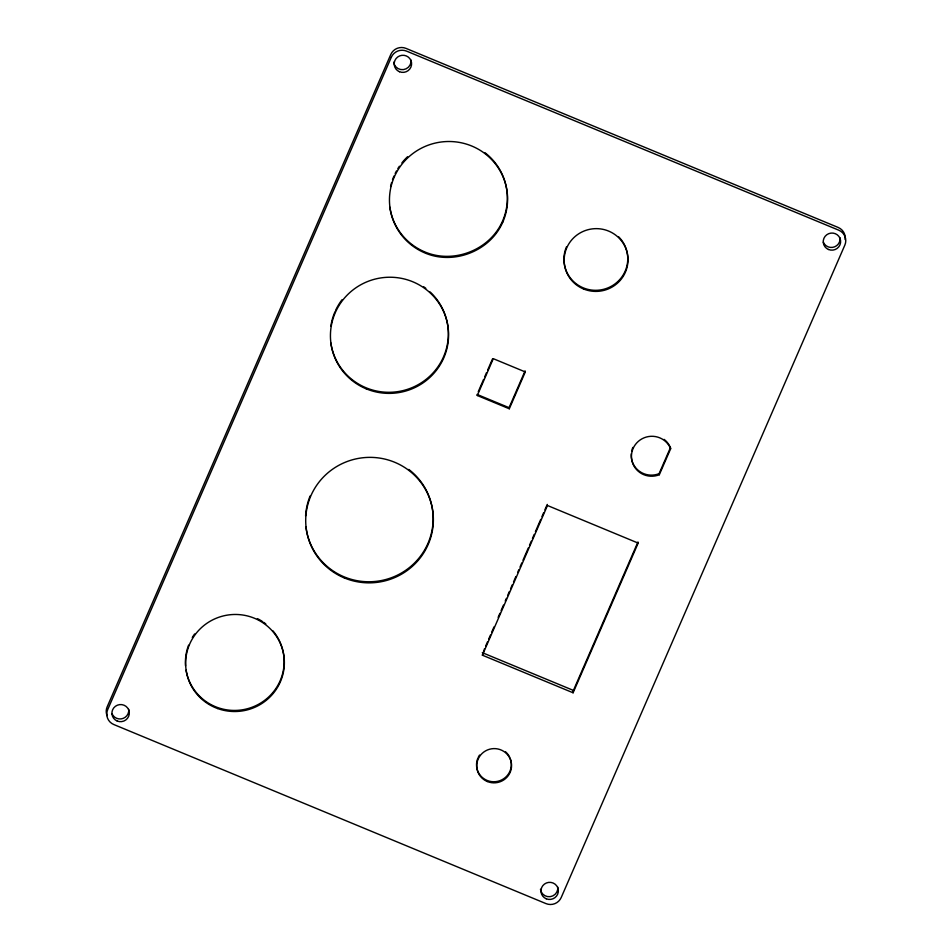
<?xml version="1.0" encoding="UTF-8"?>
<svg xmlns="http://www.w3.org/2000/svg" width="952" height="952" viewBox="0 0 952 952"><rect width="100%" height="100%" fill="white"/><g stroke="black" fill="none" stroke-linecap="round" stroke-linejoin="round"><path stroke-width="1.43" d="M478.249 391.7L483.592 379.42M484.77 376.695L486.555 372.601M487.733 369.876L492.481 358.963M477.285 395.508L493.291 358.678L525.302 371.946L509.296 408.777L477.285 395.508L477.059 394.425L509.082 407.682L509.296 408.777M509.082 407.682L525.087 370.863M484.532 648.669L482.39 655.19L573.092 692.782L638.173 543.092L637.947 541.997L572.878 691.688L573.092 692.782M485.722 645.944L487.495 641.862M488.673 639.137L490.447 635.055M491.637 632.33L494.005 626.892M498.146 617.372L499.919 613.278M501.097 610.565L503.465 605.115M505.238 601.033L506.428 598.32M507.606 595.595L509.38 591.513M510.57 588.788L512.343 584.707M513.521 581.981L515.889 576.543M517.662 572.461L518.852 569.736M520.03 567.011L521.803 562.929M522.993 560.216L528.312 547.959M529.502 545.246L531.275 541.164M532.454 538.439L534.227 534.358M535.417 531.632L540.736 519.387M541.926 516.662L543.699 512.581M544.877 509.867L547.245 504.417M482.39 655.19L547.471 505.5L638.173 543.092M659.308 474.75L670.648 448.737A20.337 19.956 -11.4 0 0 644.242 437.753A20.337 19.956 -11.4 0 0 632.89 463.791A20.337 19.956 -11.4 0 0 659.308 474.75L659.093 473.656L670.422 447.654A20.337 19.956 -11.4 0 0 664.115 439.384M482.307 652.667L573.437 690.426M670.422 447.654L670.648 448.737M618.705 236.858A31.951 31.368 -11.4 0 1 620.942 278.162A31.951 31.368 -11.4 0 1 579.554 286.028A31.951 31.368 -11.4 0 1 566.511 246.77M845.114 239.535A11.614 11.4 -11.4 0 0 838.2 227.469L406.028 48.397A11.614 11.4 -11.4 0 0 390.772 54.502L107.159 706.872A11.614 11.4 -11.4 0 0 107.052 715.606M659.093 473.656A20.337 19.956 -11.4 0 1 631.283 453.759M631.664 451.177A20.337 19.956 -11.4 0 1 632.866 447.428M408.789 469.431A63.879 62.701 -11.4 0 1 400.554 573.52A63.879 62.701 -11.4 0 1 305.937 526.896M305.592 515.948A63.879 62.701 -11.4 0 1 310.126 495.968M510.093 758.173A17.422 17.112 -11.4 0 1 493.719 781.759A17.422 17.112 -11.4 0 1 477.928 758.006M478.404 756.995A17.422 17.112 -11.4 0 1 479.57 755.055M505.572 751.83A17.422 17.112 -11.4 0 1 509.641 757.149M128.71 709.323A8.711 8.556 -11.4 0 1 111.979 713.631M410.99 60.035A8.711 8.556 -11.4 0 1 403.374 69.603A8.711 8.556 -11.4 0 1 393.7 62.189M557.753 887.097A8.711 8.556 -11.4 0 1 550.137 896.665A8.711 8.556 -11.4 0 1 540.462 889.251M840.033 237.81A8.711 8.556 -11.4 0 1 823.302 242.117M272.926 630.831A49.409 48.492 -11.4 0 1 255.195 705.956A49.409 48.492 -11.4 0 1 186.08 670.184M185.569 665.995A49.409 48.492 -11.4 0 1 185.652 657.523M185.819 656.13A49.409 48.492 -11.4 0 1 188.579 645.17M192.292 637.495A49.409 48.492 -11.4 0 1 194.636 633.949M257.397 618.61A49.409 48.492 -11.4 0 1 262.347 621.454M263.514 622.239A49.409 48.492 -11.4 0 1 265.798 623.929M430.054 291.919A59.107 58.024 -11.4 0 1 416.333 385.655A59.107 58.024 -11.4 0 1 330.808 342.863M330.82 326.357A59.107 58.024 -11.4 0 1 334.997 311.732M335.556 310.471A59.107 58.024 -11.4 0 1 342.018 299.737M423.58 286.707A59.107 58.024 -11.4 0 1 425.818 288.337M484.83 152.594A59.107 58.024 -11.4 0 1 502.596 220.971C490.161 249.852 453.937 264.156 425.032 252.018A59.107 58.024 -11.4 0 1 389.832 207.12M390.582 186.532A59.107 58.024 -11.4 0 1 391.629 182.498M392.498 179.845A59.107 58.024 -11.4 0 1 394.009 175.989M395.175 173.478A59.107 58.024 -11.4 0 1 396.46 171.003M397.877 168.587A59.107 58.024 -11.4 0 1 399.4 166.243M401.887 162.899A59.107 58.024 -11.4 0 1 407.563 156.723M391.32 57.215L107.707 709.585A11.614 11.4 -11.4 0 0 113.8 724.532L545.972 903.603A11.614 11.4 -11.4 0 0 561.228 897.498L844.841 245.128A11.614 11.4 -11.4 0 0 838.748 230.182L406.575 51.122A11.614 11.4 -11.4 0 0 391.32 57.215M502.811 222.066C490.375 250.935 454.163 265.239 425.247 253.101A59.107 58.024 -11.4 0 1 394.235 177.072A59.107 58.024 -11.4 0 1 471.799 146.037A59.107 58.024 -11.4 0 1 502.811 222.066M583.493 288.956A31.951 31.368 -11.4 0 0 627.773 256.076A31.951 31.368 -11.4 0 0 576.948 235.025A31.951 31.368 -11.4 0 0 583.493 288.956M344.386 577.959A63.879 62.701 -11.4 0 0 432.922 512.236A63.879 62.701 -11.4 0 0 331.308 470.133A63.879 62.701 -11.4 0 0 344.386 577.959M487.281 781.509A17.422 17.112 -11.4 0 0 511.438 763.587A17.422 17.112 -11.4 0 0 483.711 752.092A17.422 17.112 -11.4 0 0 487.281 781.509M399.459 71.721A8.711 8.556 -11.4 0 0 411.538 62.749A8.711 8.556 -11.4 0 0 397.674 57.013A8.711 8.556 -11.4 0 0 399.459 71.721M546.222 898.783A8.711 8.556 -11.4 0 0 558.3 889.811A8.711 8.556 -11.4 0 0 544.449 884.075A8.711 8.556 -11.4 0 0 546.222 898.783M828.502 249.495A8.711 8.556 -11.4 0 0 840.58 240.523A8.711 8.556 -11.4 0 0 826.717 234.787A8.711 8.556 -11.4 0 0 828.502 249.495M217.651 708.55A49.409 48.492 -11.4 0 0 283.708 654.714A49.409 48.492 -11.4 0 0 203.668 625.714A49.409 48.492 -11.4 0 0 217.651 708.55M117.179 721.009A8.711 8.556 -11.4 0 0 129.258 712.037A8.711 8.556 -11.4 0 0 115.394 706.301A8.711 8.556 -11.4 0 0 117.179 721.009M366.234 388.844A59.107 58.024 -11.4 0 0 448.166 328.023A59.107 58.024 -11.4 0 0 354.12 289.063A59.107 58.024 -11.4 0 0 366.234 388.844"/></g></svg>
